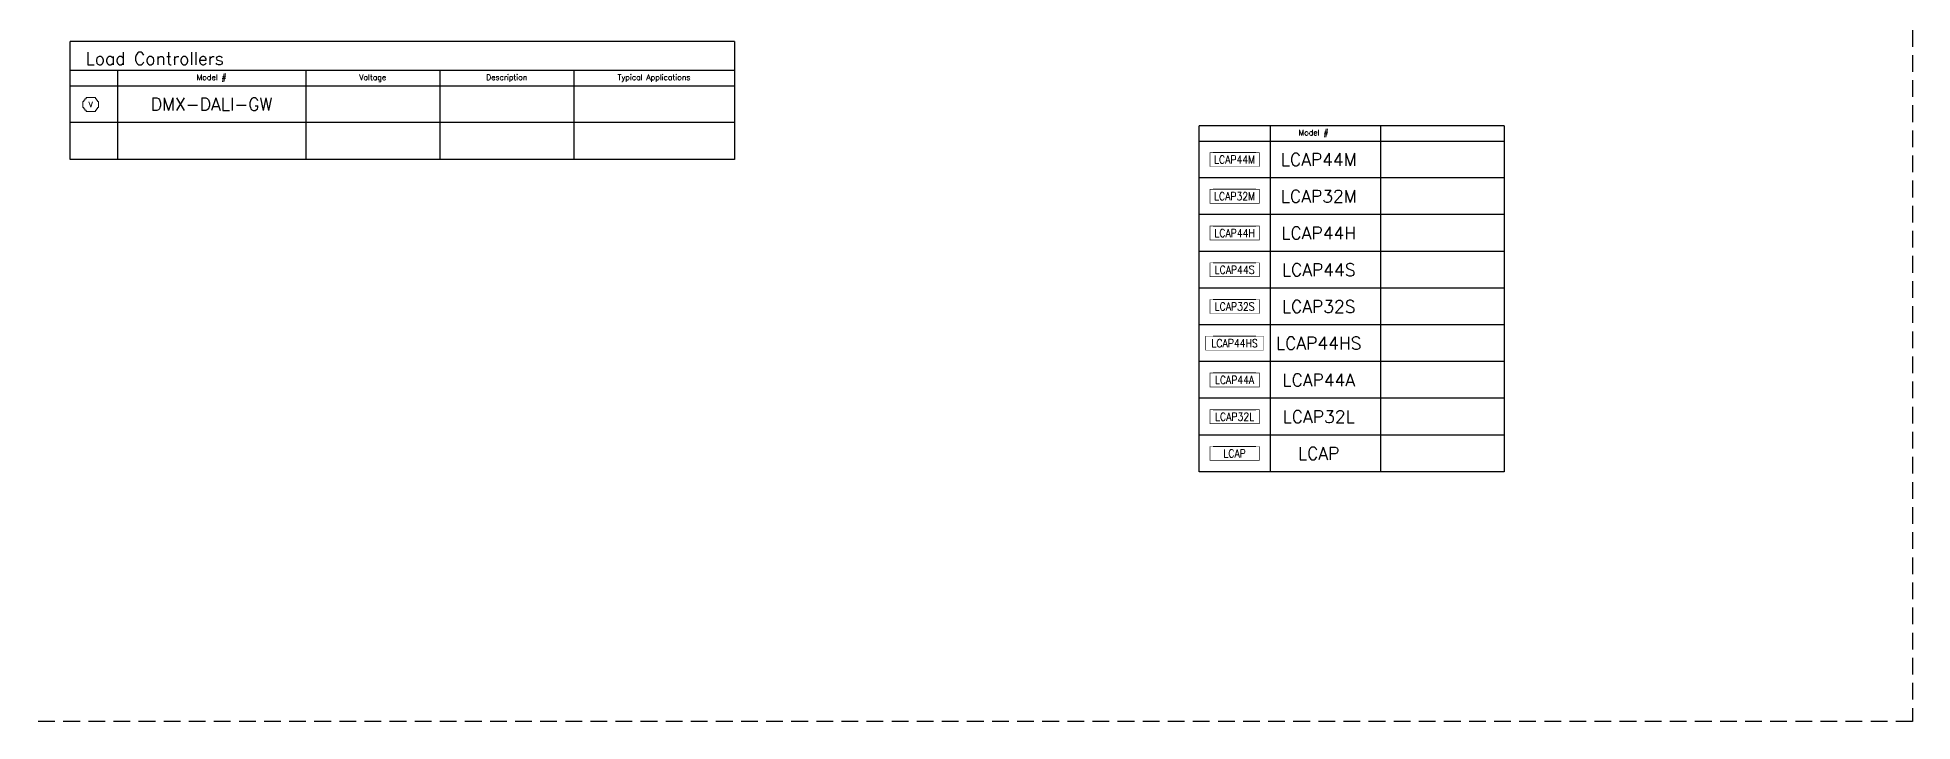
# Model space of a CAD drawing. Header units: inches. Extents: x -13775 to 9910, y -4933 to 5507.
# Drawn here: x -5948 to -3259, y -888 to 92 of the extents above; entities that cross this region are included whole.
import ezdxf
from ezdxf.enums import TextEntityAlignment as Align

# ---------------------------------------------------------------- set-up
doc = ezdxf.new("R2010")
doc.units = ezdxf.units.IN
doc.header["$LTSCALE"] = 48
doc.header["$MEASUREMENT"] = 0
doc.linetypes.add('DASHED', pattern=[0.75, 0.5, -0.25])
doc.layers.add('Boxes', color=7, linetype='Continuous')
doc.layers.add('Text', color=7, linetype='Continuous')
doc.layers.add('WATTSTOPPER', color=160, linetype='Continuous', lineweight=0)
doc.styles.add('ROMANC', font='COMPLEX.SHX')
doc.styles.add('ROMANS', font='ROMANS')
doc.styles.add('SIMPLEX85', font='SIMPLEX.shx', dxfattribs={"width": 0.85})
doc.styles.add('WSNotes', font='complex.shx', dxfattribs={"height": 18})

# ---------------------------------------------------------------- blocks, each defined once
blk = doc.blocks.new('LCAP')
blk.add_wipeout([(35.4, 10), (35.4, -10), (-35.4, -10), (-35.4, 10)])
blk.add_line((30.4, 10), (-30.8, 10))
at = {"const_width": 0.75}
blk.add_lwpolyline([(-35.4, 10), (35.4, 10), (35.4, -10), (-35.4, -10)], close=True, dxfattribs=at)
at = {"insert": (0, 0), "char_height": 11.475, "width": 31.716, "attachment_point": 5, "style": 'SIMPLEX85'}
blk.add_mtext('{\\Fcomplex|c0;LCAP}', dxfattribs=at)
blk = doc.blocks.new('LCAP44A')
blk.add_wipeout([(35.4, 10), (35.4, -10), (-35.4, -10), (-35.4, 10)])
blk.add_line((30.4, 10), (-30.8, 10))
at = {"const_width": 0.75}
blk.add_lwpolyline([(-35.4, 10), (35.4, 10), (35.4, -10), (-35.4, -10)], close=True, dxfattribs=at)
at = {"insert": (0, 0), "char_height": 11.475, "width": 31.716, "attachment_point": 5, "style": 'SIMPLEX85'}
blk.add_mtext('{\\Fcomplex|c0;LCAP44A}', dxfattribs=at)
at = {"flags": 1}
for tag, p, height, style in [('VMAIN', (36.4, 9.4), 6, 'ROMANC'), ('VSECONDARY', (36.4, 2.2), 6, 'ROMANC'), ('VAUXILIARY', (36.4, -4.9), 6, 'ROMANC'), ('ROOMID', (36.4, -17.2), 10.6, 'WSNotes')]:
    blk.add_attdef(tag, p, '', height=height, dxfattribs=dict(at, style=style))
at = {"style": 'ROMANC'}
for tag, p in [('PANELID', (-26.6, -17.2)), ('PAIR', (12.6, -17.4))]:
    blk.add_attdef(tag, p, '', height=6, dxfattribs=at)
blk.add_attdef('CIRCUIT', text='', height=6, dxfattribs=at).set_placement((-9.1, -18.4), align=Align.TOP_CENTER)
blk = doc.blocks.new('DMX-DALI-GW')
at = {"style": 'ROMANC'}
for tag, p in [('PANELID', (-30.3, -29.6)), ('PAIR', (8.9, -29.8))]:
    blk.add_attdef(tag, p, '', height=6, dxfattribs=at)
blk.add_attdef('CIRCUIT', text='', height=6, dxfattribs=at).set_placement((-12.8, -30.8), align=Align.TOP_CENTER)
blk.add_wipeout([(-12.9, 10), (12.9, 10), (12.9, -10), (-12.9, -10)])
at = {"linetype": 'Continuous'}
blk.add_lwpolyline([(11.4, 0), (11.4, -4.3), (9.8, -4.3), (9.8, -6.2), (8.3, -6.2), (8.3, -8.1), (6.7, -8.1), (6.7, -10), (-6.7, -10), (-6.7, -8.1), (-8.3, -8.1), (-8.3, -6.2), (-9.8, -6.2), (-9.8, -4.3), (-11.4, -4.3), (-11.4, 0), (-11.4, 4.3), (-9.8, 4.3), (-9.8, 6.2), (-8.3, 6.2), (-8.3, 8.1), (-6.7, 8.1), (-6.7, 10), (6.7, 10), (6.7, 8.1), (8.3, 8.1), (8.3, 6.2), (9.8, 6.2), (9.8, 4.3), (11.4, 4.3)], close=True, dxfattribs=at)
at = {"style": 'ROMANC'}
blk.add_text('V', height=7.51, dxfattribs=at).set_placement((0, 0), align=Align.MIDDLE_CENTER)
at = {"flags": 1}
for tag, p, height, style in [('VMAIN', (12.7, 21.1), 6, 'ROMANC'), ('VSECONDARY', (12.7, 13.9), 6, 'ROMANC'), ('VAUXILIARY', (12.7, 6.8), 6, 'ROMANC'), ('ROOMID', (12.7, -5.5), 10.6, 'WSNotes'), ('VSTATIONBUS', (12.5, -13.4), 6, 'ROMANC'), ('VSTATIONBUSPOSITION', (12.5, -20.6), 6, 'ROMANC')]:
    blk.add_attdef(tag, p, '', height=height, dxfattribs=dict(at, style=style))
blk = doc.blocks.new('LCAP44H')
blk.add_wipeout([(35.4, 10), (35.4, -10), (-35.4, -10), (-35.4, 10)])
blk.add_line((30.4, 10), (-30.8, 10))
at = {"const_width": 0.75}
blk.add_lwpolyline([(-35.4, 10), (35.4, 10), (35.4, -10), (-35.4, -10)], close=True, dxfattribs=at)
at = {"insert": (0, 0), "char_height": 11.475, "width": 31.716, "attachment_point": 5, "style": 'SIMPLEX85'}
blk.add_mtext('{\\Fcomplex|c0;LCAP44H}', dxfattribs=at)
at = {"flags": 1}
for tag, p, height, style in [('VAUXILIARYQTY', (36.4, 16.6), 6, 'ROMANC'), ('VMAIN', (36.4, 9.4), 6, 'ROMANC'), ('VSECONDARY', (36.4, 2.2), 6, 'ROMANC'), ('VAUXILIARY', (36.4, -4.9), 6, 'ROMANC'), ('ROOMID', (36.4, -17.2), 10.6, 'WSNotes')]:
    blk.add_attdef(tag, p, '', height=height, dxfattribs=dict(at, style=style))
at = {"style": 'ROMANC'}
for tag, p in [('PANELID', (-26.6, -17.2)), ('PAIR', (12.6, -17.4))]:
    blk.add_attdef(tag, p, '', height=6, dxfattribs=at)
blk.add_attdef('CIRCUIT', text='', height=6, dxfattribs=at).set_placement((-9.1, -18.4), align=Align.TOP_CENTER)
blk = doc.blocks.new('LCAP44HS')
blk.add_wipeout([(41.4, 10), (41.4, -10), (-41.4, -10), (-41.4, 10)])
blk.add_line((30.4, 10), (-30.8, 10))
at = {"const_width": 0.75}
blk.add_lwpolyline([(-41.4, 10), (41.4, 10), (41.4, -10), (-41.4, -10)], close=True, dxfattribs=at)
at = {"insert": (0, 0), "char_height": 11.475, "width": 31.716, "attachment_point": 5, "style": 'SIMPLEX85'}
blk.add_mtext('{\\Fcomplex|c0;LCAP44HS}', dxfattribs=at)
at = {"flags": 1}
for tag, p, height, style in [('VMAIN', (42.4, 9.4), 6, 'ROMANC'), ('VSECONDARY', (42.4, 2.2), 6, 'ROMANC'), ('VAUXILIARY', (42.4, -4.9), 6, 'ROMANC'), ('ROOMID', (42.4, -17.2), 10.6, 'WSNotes')]:
    blk.add_attdef(tag, p, '', height=height, dxfattribs=dict(at, style=style))
at = {"style": 'ROMANC'}
for tag, p in [('PANELID', (-20.6, -17.2)), ('PAIR', (18.6, -17.4))]:
    blk.add_attdef(tag, p, '', height=6, dxfattribs=at)
blk.add_attdef('CIRCUIT', text='', height=6, dxfattribs=at).set_placement((-3.1, -18.4), align=Align.TOP_CENTER)
blk = doc.blocks.new('LCAP32L')
blk.add_wipeout([(35.4, 10), (35.4, -10), (-35.4, -10), (-35.4, 10)])
blk.add_line((30.4, 10), (-30.8, 10))
at = {"const_width": 0.75}
blk.add_lwpolyline([(-35.4, 10), (35.4, 10), (35.4, -10), (-35.4, -10)], close=True, dxfattribs=at)
at = {"insert": (0, 0), "char_height": 11.475, "width": 31.716, "attachment_point": 5, "style": 'SIMPLEX85'}
blk.add_mtext('{\\Fcomplex|c0;LCAP32L}', dxfattribs=at)
at = {"flags": 1}
for tag, p, height, style in [('VAUXILIARYQTY', (36.4, 16.6), 6, 'ROMANC'), ('VMAIN', (36.4, 9.4), 6, 'ROMANC'), ('VSECONDARY', (36.4, 2.2), 6, 'ROMANC'), ('VAUXILIARY', (36.4, -4.9), 6, 'ROMANC'), ('ROOMID', (36.4, -17.2), 10.6, 'WSNotes')]:
    blk.add_attdef(tag, p, '', height=height, dxfattribs=dict(at, style=style))
at = {"style": 'ROMANC'}
for tag, p in [('PANELID', (-26.6, -17.2)), ('PAIR', (12.6, -17.4))]:
    blk.add_attdef(tag, p, '', height=6, dxfattribs=at)
blk.add_attdef('CIRCUIT', text='', height=6, dxfattribs=at).set_placement((-9.1, -18.4), align=Align.TOP_CENTER)
blk = doc.blocks.new('LCAP32M')
blk.add_wipeout([(35.4, -10), (-35.4, -10), (-35.4, 10), (35.4, 10)])
blk.add_line((30.4, 10), (-30.8, 10))
at = {"const_width": 0.75}
blk.add_lwpolyline([(-35.4, 10), (35.4, 10), (35.4, -10), (-35.4, -10)], close=True, dxfattribs=at)
at = {"insert": (0, 0), "char_height": 11.475, "width": 31.716, "attachment_point": 5, "style": 'SIMPLEX85'}
blk.add_mtext('{\\Fcomplex|c0;LCAP32M}', dxfattribs=at)
at = {"flags": 1}
for tag, p, height, style in [('VAUXILIARYQTY', (36.4, 16.4), 6, 'ROMANC'), ('VMAIN', (36.4, 9.2), 6, 'ROMANC'), ('VSECONDARY', (36.4, 2.1), 6, 'ROMANC'), ('VAUXILIARY', (36.4, -5.1), 6, 'ROMANC'), ('ROOMID', (36.4, -17.4), 10.6, 'WSNotes')]:
    blk.add_attdef(tag, p, '', height=height, dxfattribs=dict(at, style=style))
at = {"style": 'ROMANC'}
for tag, p in [('PANELID', (-26.6, -17.4)), ('PAIR', (12.6, -17.6))]:
    blk.add_attdef(tag, p, '', height=6, dxfattribs=at)
blk.add_attdef('CIRCUIT', text='', height=6, dxfattribs=at).set_placement((-9.1, -18.6), align=Align.TOP_CENTER)
blk = doc.blocks.new('LCAP44S')
blk.add_wipeout([(35.4, 9.8), (35.4, -10.2), (-35.4, -10.2), (-35.4, 9.8)])
blk.add_line((30.4, 10), (-30.8, 10))
at = {"const_width": 0.75}
blk.add_lwpolyline([(-35.4, 10), (35.4, 10), (35.4, -10), (-35.4, -10)], close=True, dxfattribs=at)
at = {"insert": (0, 0), "char_height": 11.475, "width": 31.716, "attachment_point": 5, "style": 'SIMPLEX85'}
blk.add_mtext('{\\Fcomplex|c0;LCAP44S}', dxfattribs=at)
at = {"flags": 1}
for tag, p, height, style in [('VMAIN', (36.4, 9.2), 6, 'ROMANC'), ('VSECONDARY', (36.4, 2.1), 6, 'ROMANC'), ('VAUXILIARY', (36.4, -5.1), 6, 'ROMANC'), ('ROOMID', (36.4, -17.4), 10.6, 'WSNotes')]:
    blk.add_attdef(tag, p, '', height=height, dxfattribs=dict(at, style=style))
at = {"style": 'ROMANC'}
for tag, p in [('PANELID', (-26.6, -17.4)), ('PAIR', (12.6, -17.6))]:
    blk.add_attdef(tag, p, '', height=6, dxfattribs=at)
blk.add_attdef('CIRCUIT', text='', height=6, dxfattribs=at).set_placement((-9.1, -18.6), align=Align.TOP_CENTER)
blk = doc.blocks.new('LCAP32S')
blk.add_wipeout([(35.4, 10), (35.4, -10), (-35.4, -10), (-35.4, 10)])
blk.add_line((30.4, 10), (-30.8, 10))
blk.add_line((30.4, 10), (-30.8, 10))
at = {"const_width": 0.75}
blk.add_lwpolyline([(-35.4, 10), (35.4, 10), (35.4, -10), (-35.4, -10)], close=True, dxfattribs=at)
at = {"insert": (0, 0), "char_height": 11.475, "width": 31.716, "attachment_point": 5, "style": 'SIMPLEX85'}
blk.add_mtext('{\\Fcomplex|c0;LCAP32S}', dxfattribs=at)
at = {"flags": 1}
for tag, p, height, style in [('VMAIN', (36.4, 9.4), 6, 'ROMANC'), ('VSECONDARY', (36.4, 2.2), 6, 'ROMANC'), ('VAUXILIARY', (36.4, -4.9), 6, 'ROMANC'), ('ROOMID', (36.4, -17.2), 10.6, 'WSNotes')]:
    blk.add_attdef(tag, p, '', height=height, dxfattribs=dict(at, style=style))
at = {"style": 'ROMANC'}
for tag, p in [('PANELID', (-26.6, -17.2)), ('PAIR', (12.6, -17.4))]:
    blk.add_attdef(tag, p, '', height=6, dxfattribs=at)
blk.add_attdef('CIRCUIT', text='', height=6, dxfattribs=at).set_placement((-9.1, -18.4), align=Align.TOP_CENTER)
blk = doc.blocks.new('LCAP44M')
blk.add_wipeout([(35.4, 10), (35.4, -10), (-35.4, -10), (-35.4, 10)])
blk.add_line((30.4, 10), (-30.8, 10))
at = {"const_width": 0.75}
blk.add_lwpolyline([(-35.4, 10), (35.4, 10), (35.4, -10), (-35.4, -10)], close=True, dxfattribs=at)
at = {"insert": (0, 0), "char_height": 11.475, "width": 31.716, "attachment_point": 5, "style": 'SIMPLEX85'}
blk.add_mtext('{\\Fcomplex|c0;LCAP44M}', dxfattribs=at)
at = {"flags": 1}
for tag, p, height, style in [('VAUXILIARYQTY', (36.4, 16.4), 6, 'ROMANC'), ('VMAIN', (36.4, 9.2), 6, 'ROMANC'), ('VSECONDARY', (36.4, 2.1), 6, 'ROMANC'), ('VAUXILIARY', (36.4, -5.1), 6, 'ROMANC'), ('ROOMID', (36.4, -17.4), 10.6, 'WSNotes')]:
    blk.add_attdef(tag, p, '', height=height, dxfattribs=dict(at, style=style))
at = {"style": 'ROMANC'}
for tag, p in [('PANELID', (-26.6, -17.4)), ('PAIR', (12.6, -17.6))]:
    blk.add_attdef(tag, p, '', height=6, dxfattribs=at)
blk.add_attdef('CIRCUIT', text='', height=6, dxfattribs=at).set_placement((-9.1, -18.6), align=Align.TOP_CENTER)

msp = doc.modelspace()

# ---------------------------------------------------------------- linework, layer by layer
at = {"layer": 'Boxes', "color": 2}
for p, q in [((-5833.5, 44.8), (-5833.5, -82.5)), ((-5563.6, 44.8), (-5563.6, -82.5)), ((-5371.4, 44.8), (-5371.4, -82.5)), ((-5179.2, 44.8), (-5179.2, -82.5))]:
    msp.add_line(p, q, dxfattribs=at)
at = {"layer": 'Boxes', "color": 3}
for p, q in [((-4180.4, -34.5), (-4180.4, -530.3)), ((-4022.3, -34.5), (-4022.3, -530.3))]:
    msp.add_line(p, q, dxfattribs=at)
at = {"layer": 'Boxes', "color": 1, "linetype": 'DASHED'}
msp.add_lwpolyline([(-7856, 1399), (-3259.2, 1399), (-3259.2, -888.3), (-7856, -888.3)], close=True, dxfattribs=at)
at = {"layer": 'Boxes', "color": 2}
for points in [[(-4948.8, 86.6), (-5901.5, 86.6)], [(-4948.8, 86.6), (-4948.8, -82.5), (-5901.5, -82.5), (-5901.5, 86.6)], [(-4948.8, 44.8), (-5901.5, 44.8)], [(-5901.5, 22.8), (-4948.8, 22.8)], [(-4948.8, -29.8), (-5901.5, -29.8)], [(-4948.8, -82.5), (-5901.5, -82.5)]]:
    msp.add_lwpolyline(points, dxfattribs=at)
at = {"layer": 'Boxes', "color": 3}
for points in [[(-3845, -34.5), (-4282.4, -34.5)], [(-3845, -34.5), (-3845, -530.3), (-4282.4, -530.3), (-4282.4, -34.5)], [(-4282.4, -56.4), (-3845, -56.4)], [(-3845, -109.1), (-4282.4, -109.1)], [(-3845, -161.7), (-4282.4, -161.7)], [(-3845, -214.4), (-4282.4, -214.4)], [(-3845, -267.1), (-4282.4, -267.1)], [(-3845, -319.7), (-4282.4, -319.7)], [(-3845, -372.4), (-4282.4, -372.4)], [(-3845, -425), (-4282.4, -425)], [(-3845, -477.7), (-4282.4, -477.7)], [(-3845, -530.3), (-4282.4, -530.3)]]:
    msp.add_lwpolyline(points, dxfattribs=at)

# ---------------------------------------------------------------- texts
at = {"layer": 'Text', "color": 2, "style": 'ROMANS'}
for s, insert, char_height, attachment_point in [('Load Controllers', (-5879.2, 62), 18, 4), ('Model #', (-5698.6, 33.8), 8, 5), ('Voltage', (-5467.5, 33.8), 8, 5), ('Description', (-5275.3, 33.8), 8, 5), ('Typical Applications', (-5064, 33.8), 8, 5), ('DMX-DALI-GW', (-5698.5, -3.5), 18, 5)]:
    msp.add_mtext(s, dxfattribs=dict(at, insert=insert, char_height=char_height, attachment_point=attachment_point))
at = {"layer": 'Text', "color": 3, "attachment_point": 5, "style": 'ROMANS'}
for s, insert, char_height in [('Model #', (-4118.3, -45.4), 8), ('LCAP44M', (-4110.8, -82.8), 18), ('LCAP32M', (-4110.8, -135.4), 18), ('LCAP44H', (-4110.8, -188.1), 18), ('LCAP44S', (-4110.8, -240.7), 18), ('LCAP32S', (-4110.8, -293.4), 18), ('LCAP44HS', (-4110.8, -346), 18), ('LCAP44A', (-4110.8, -398.7), 18), ('LCAP32L', (-4110.8, -451.4), 18), ('LCAP', (-4110.8, -504), 18)]:
    msp.add_mtext(s, dxfattribs=dict(at, insert=insert, char_height=char_height))

# ---------------------------------------------------------------- next in the draw order: block references
at = {"layer": 'WATTSTOPPER'}
for name, p in [('DMX-DALI-GW', (-5871.9, -3.9)), ('LCAP44M', (-4231.4, -82.8)), ('LCAP32M', (-4231.4, -135.4)), ('LCAP44H', (-4231.4, -188.1)), ('LCAP44S', (-4231.4, -240.7)), ('LCAP32S', (-4231.4, -293.4)), ('LCAP44HS', (-4231.4, -346)), ('LCAP44A', (-4231.4, -398.7)), ('LCAP32L', (-4231.4, -451.4)), ('LCAP', (-4231.4, -504))]:
    msp.add_blockref(name, p, dxfattribs=at)

doc.saveas('drawing.dxf')
